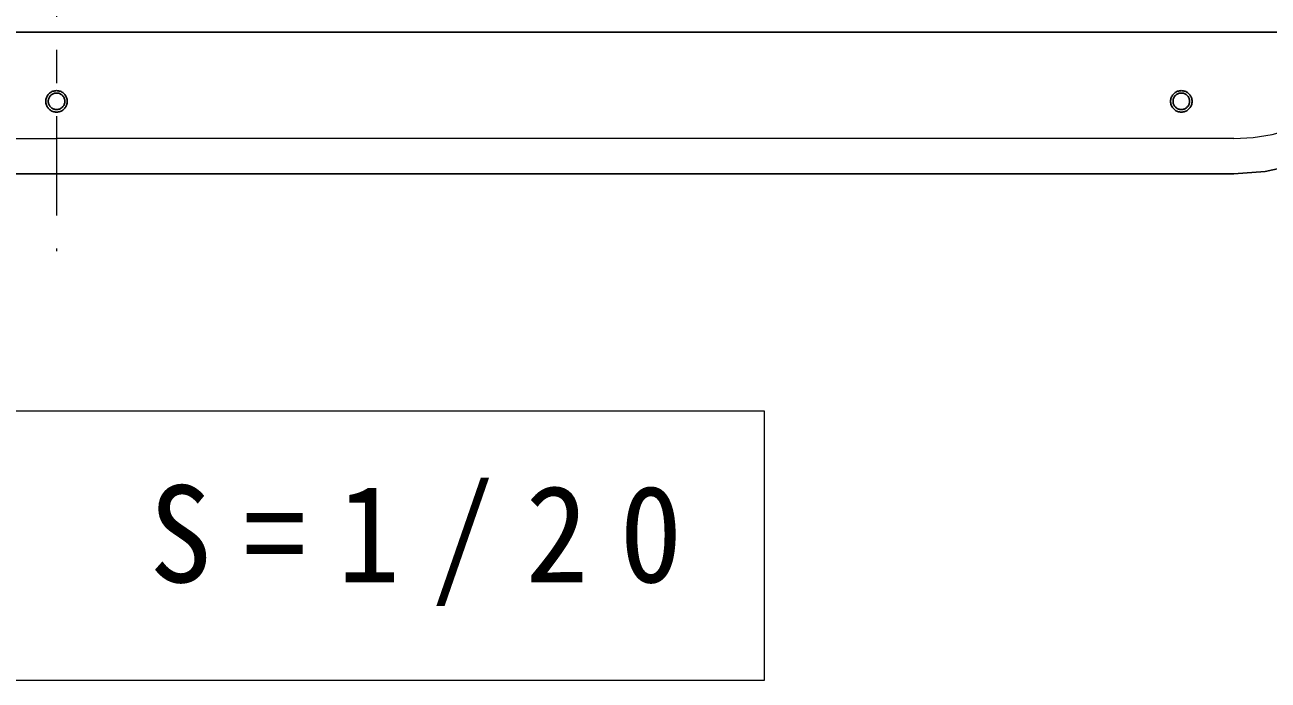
# Model space of a CAD drawing. Units: millimetres on the paper, scale 1:20. Extents: x -385 to 0, y 0 to 267.
# Drawn here: x -259.38 to -221.8, y 191.12 to 210.94 of the extents above; entities that cross this region are included whole.
import ezdxf

# ---------------------------------------------------------------- set-up
doc = ezdxf.new("R2010")
doc.units = ezdxf.units.MM
doc.linetypes.add('USER2', pattern=[6, 3, -1, 1, -1])
doc.layers.add('1_20', color=7, linetype='Continuous', lineweight=25)
doc.styles.add('ＭＳ ゴシック', font='')
doc.styles.get('ＭＳ ゴシック').set_extended_font_data('MS Gothic')

msp = doc.modelspace()

# ---------------------------------------------------------------- linework, layer by layer
at = {"layer": '1_20', "linetype": 'USER2', "lineweight": 13}
msp.add_line((-258.425, 238.175), (-258.425, 204.088), dxfattribs=at)
at = {"layer": '1_20', "color": 40}
for p, q in [((-299.761, 210.718), (-258.425, 210.718)), ((-217.089, 210.718), (-258.425, 210.718)), ((-294.015, 206.434), (-258.425, 206.434)), ((-222.834, 206.434), (-258.425, 206.434))]:
    msp.add_line(p, q, dxfattribs=at)
at = {"layer": '1_20', "color": 12, "lineweight": 13}
for p in [(-294.015, 207.503), (-222.834, 207.503)]:
    msp.add_line(p, (-258.425, 207.503), dxfattribs=at)
at = {"layer": '1_20', "lineweight": 13}
for p, q in [((-237.025, 199.257), (-279.825, 199.257)), ((-237.025, 191.123), (-237.025, 199.257)), ((-279.825, 191.123), (-237.025, 191.123))]:
    msp.add_line(p, q, dxfattribs=at)
at = {"layer": '1_20', "color": 40}
msp.add_lwpolyline([(-216.859, 210.37), (-217.294, 209.53), (-217.847, 208.762), (-218.505, 208.083), (-219.255, 207.506), (-220.081, 207.045), (-220.966, 206.708), (-221.89, 206.503), (-222.834, 206.434)], dxfattribs=at)
at = {"layer": '1_20'}
for points in [[(-258.1, 208.622), (-258.101, 208.65), (-258.105, 208.678), (-258.111, 208.706), (-258.119, 208.733), (-258.13, 208.759), (-258.143, 208.784), (-258.159, 208.808), (-258.176, 208.83), (-258.195, 208.851), (-258.216, 208.87), (-258.238, 208.887), (-258.262, 208.903), (-258.287, 208.916), (-258.314, 208.926), (-258.341, 208.935), (-258.368, 208.941), (-258.396, 208.945), (-258.425, 208.946), (-258.453, 208.945), (-258.481, 208.941), (-258.509, 208.935), (-258.536, 208.926), (-258.562, 208.916), (-258.587, 208.903), (-258.611, 208.887), (-258.634, 208.87), (-258.655, 208.851), (-258.674, 208.83), (-258.691, 208.808), (-258.706, 208.784), (-258.719, 208.759), (-258.73, 208.733), (-258.739, 208.706), (-258.745, 208.678), (-258.749, 208.65), (-258.75, 208.622), (-258.749, 208.593), (-258.745, 208.565), (-258.739, 208.538), (-258.73, 208.511), (-258.719, 208.484), (-258.706, 208.459), (-258.691, 208.435), (-258.674, 208.413), (-258.655, 208.392), (-258.634, 208.373), (-258.611, 208.356), (-258.587, 208.34), (-258.562, 208.327), (-258.536, 208.317), (-258.509, 208.308), (-258.481, 208.302), (-258.453, 208.298), (-258.425, 208.297), (-258.396, 208.298), (-258.368, 208.302), (-258.341, 208.308), (-258.314, 208.317), (-258.287, 208.327), (-258.262, 208.34), (-258.238, 208.356), (-258.216, 208.373), (-258.195, 208.392), (-258.176, 208.413), (-258.159, 208.435), (-258.143, 208.459), (-258.13, 208.484), (-258.119, 208.511), (-258.111, 208.538), (-258.105, 208.565), (-258.101, 208.593)], [(-258.175, 208.624), (-258.176, 208.646), (-258.179, 208.667), (-258.183, 208.689), (-258.19, 208.71), (-258.198, 208.73), (-258.208, 208.749), (-258.22, 208.767), (-258.233, 208.785), (-258.248, 208.801), (-258.264, 208.815), (-258.281, 208.829), (-258.3, 208.84), (-258.319, 208.85), (-258.339, 208.859), (-258.36, 208.865), (-258.381, 208.87), (-258.403, 208.873), (-258.425, 208.874), (-258.447, 208.873), (-258.468, 208.87), (-258.489, 208.865), (-258.51, 208.859), (-258.53, 208.85), (-258.55, 208.84), (-258.568, 208.829), (-258.585, 208.815), (-258.602, 208.801), (-258.616, 208.785), (-258.63, 208.767), (-258.641, 208.749), (-258.651, 208.73), (-258.66, 208.71), (-258.666, 208.689), (-258.671, 208.667), (-258.674, 208.646), (-258.675, 208.624), (-258.674, 208.602), (-258.671, 208.581), (-258.666, 208.56), (-258.66, 208.539), (-258.651, 208.519), (-258.641, 208.499), (-258.63, 208.481), (-258.616, 208.464), (-258.602, 208.448), (-258.585, 208.433), (-258.568, 208.42), (-258.55, 208.408), (-258.53, 208.398), (-258.51, 208.39), (-258.489, 208.383), (-258.468, 208.378), (-258.447, 208.375), (-258.425, 208.374), (-258.403, 208.375), (-258.381, 208.378), (-258.36, 208.383), (-258.339, 208.39), (-258.319, 208.398), (-258.3, 208.408), (-258.281, 208.42), (-258.264, 208.433), (-258.248, 208.448), (-258.233, 208.464), (-258.22, 208.481), (-258.208, 208.499), (-258.198, 208.519), (-258.19, 208.539), (-258.183, 208.56), (-258.179, 208.581), (-258.176, 208.602)], [(-224.75, 208.622), (-224.749, 208.593), (-224.745, 208.565), (-224.739, 208.538), (-224.73, 208.511), (-224.719, 208.484), (-224.706, 208.459), (-224.691, 208.435), (-224.674, 208.413), (-224.655, 208.392), (-224.634, 208.373), (-224.611, 208.356), (-224.587, 208.34), (-224.562, 208.327), (-224.536, 208.317), (-224.509, 208.308), (-224.481, 208.302), (-224.453, 208.298), (-224.425, 208.297), (-224.396, 208.298), (-224.368, 208.302), (-224.341, 208.308), (-224.314, 208.317), (-224.287, 208.327), (-224.262, 208.34), (-224.238, 208.356), (-224.216, 208.373), (-224.195, 208.392), (-224.176, 208.413), (-224.159, 208.435), (-224.143, 208.459), (-224.13, 208.484), (-224.119, 208.511), (-224.111, 208.538), (-224.105, 208.565), (-224.101, 208.593), (-224.1, 208.622), (-224.101, 208.65), (-224.105, 208.678), (-224.111, 208.706), (-224.119, 208.733), (-224.13, 208.759), (-224.143, 208.784), (-224.159, 208.808), (-224.176, 208.83), (-224.195, 208.851), (-224.216, 208.87), (-224.238, 208.887), (-224.262, 208.903), (-224.287, 208.916), (-224.314, 208.926), (-224.341, 208.935), (-224.368, 208.941), (-224.396, 208.945), (-224.425, 208.946), (-224.453, 208.945), (-224.481, 208.941), (-224.509, 208.935), (-224.536, 208.926), (-224.562, 208.916), (-224.587, 208.903), (-224.611, 208.887), (-224.634, 208.87), (-224.655, 208.851), (-224.674, 208.83), (-224.691, 208.808), (-224.706, 208.784), (-224.719, 208.759), (-224.73, 208.733), (-224.739, 208.706), (-224.745, 208.678), (-224.749, 208.65)], [(-224.675, 208.624), (-224.674, 208.602), (-224.671, 208.581), (-224.666, 208.56), (-224.66, 208.539), (-224.651, 208.519), (-224.641, 208.499), (-224.63, 208.481), (-224.616, 208.464), (-224.602, 208.448), (-224.585, 208.433), (-224.568, 208.42), (-224.55, 208.408), (-224.53, 208.398), (-224.51, 208.39), (-224.489, 208.383), (-224.468, 208.378), (-224.447, 208.375), (-224.425, 208.374), (-224.403, 208.375), (-224.381, 208.378), (-224.36, 208.383), (-224.339, 208.39), (-224.319, 208.398), (-224.3, 208.408), (-224.281, 208.42), (-224.264, 208.433), (-224.248, 208.448), (-224.233, 208.464), (-224.22, 208.481), (-224.208, 208.499), (-224.198, 208.519), (-224.19, 208.539), (-224.183, 208.56), (-224.179, 208.581), (-224.176, 208.602), (-224.175, 208.624), (-224.176, 208.646), (-224.179, 208.667), (-224.183, 208.689), (-224.19, 208.71), (-224.198, 208.73), (-224.208, 208.749), (-224.22, 208.767), (-224.233, 208.785), (-224.248, 208.801), (-224.264, 208.815), (-224.281, 208.829), (-224.3, 208.84), (-224.319, 208.85), (-224.339, 208.859), (-224.36, 208.865), (-224.381, 208.87), (-224.403, 208.873), (-224.425, 208.874), (-224.447, 208.873), (-224.468, 208.87), (-224.489, 208.865), (-224.51, 208.859), (-224.53, 208.85), (-224.55, 208.84), (-224.568, 208.829), (-224.585, 208.815), (-224.602, 208.801), (-224.616, 208.785), (-224.63, 208.767), (-224.641, 208.749), (-224.651, 208.73), (-224.66, 208.71), (-224.666, 208.689), (-224.671, 208.667), (-224.674, 208.646)]]:
    msp.add_lwpolyline(points, close=True, dxfattribs=at)
at = {"layer": '1_20', "color": 12, "lineweight": 13}
msp.add_arc((-222.834, 213.042), 5.539, 270, 333.2302, dxfattribs=at)

# ---------------------------------------------------------------- texts
at = {"layer": '1_20', "insert": (-278.425, 195.19), "char_height": 2.933, "attachment_point": 4, "style": 'ＭＳ ゴシック'}
msp.add_mtext('\\T1.5;\\W0.95;平面図\u3000S=1/20', dxfattribs=at)

doc.saveas('drawing.dxf')
